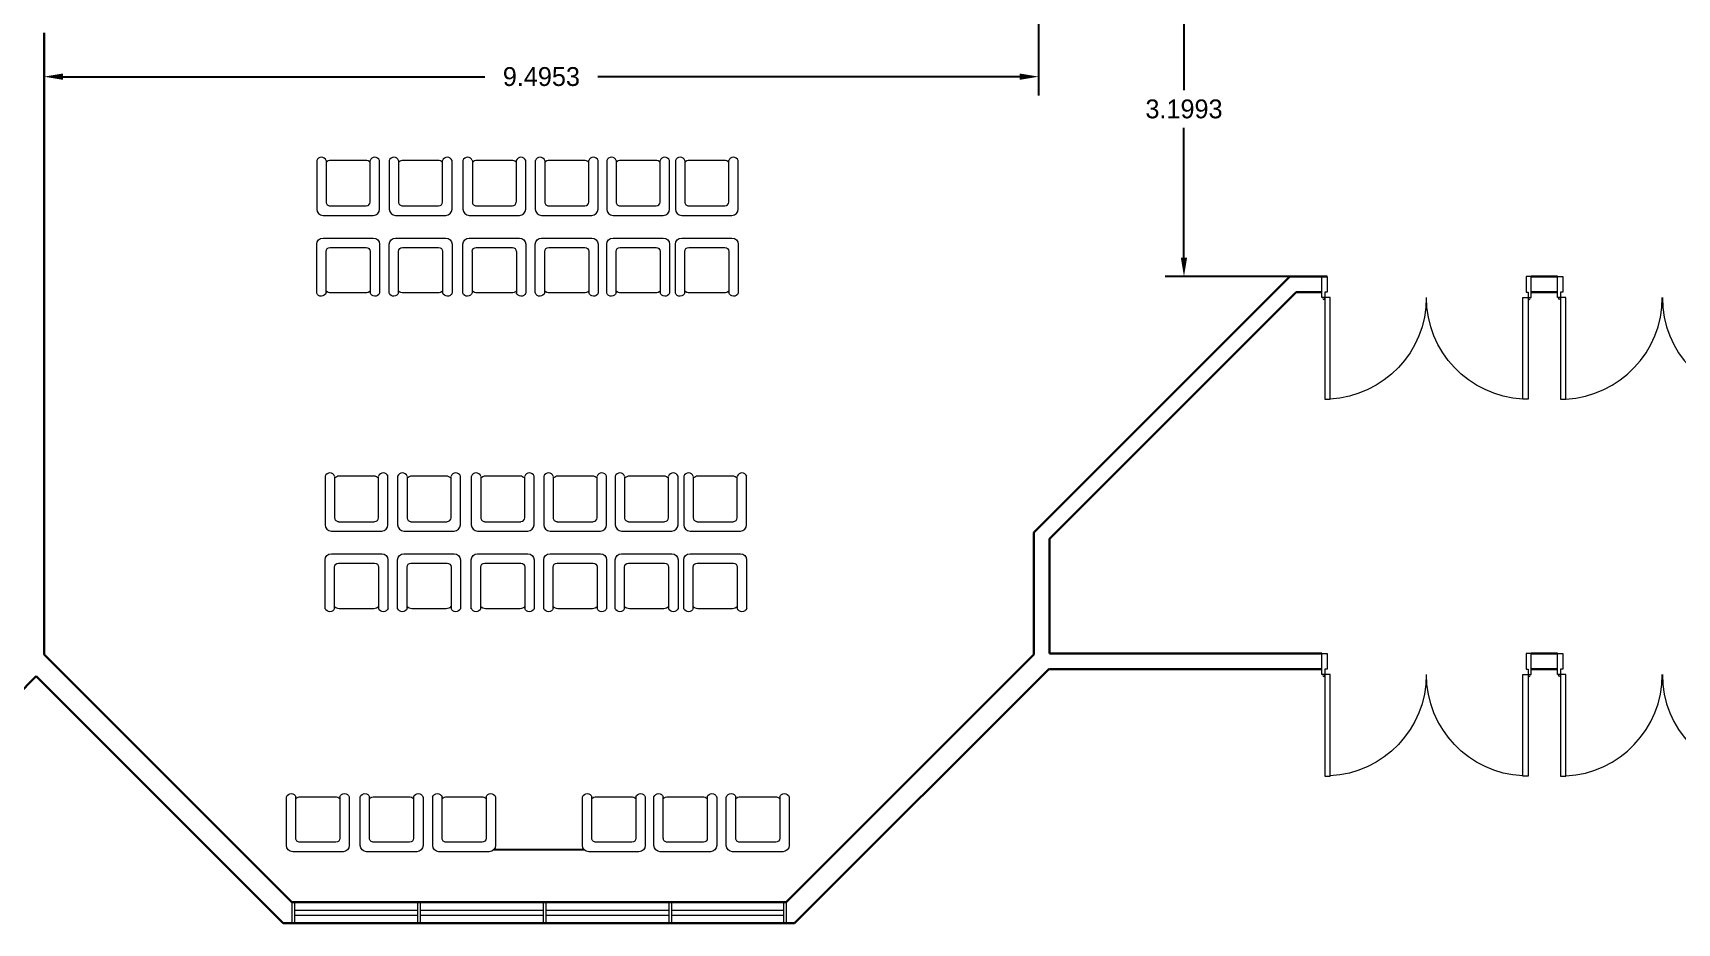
# Model space of a CAD drawing. Extents: x -3700 to 3801, y 313 to 399.
# Drawn here: x 17.37 to 33.07, y 329.3 to 337.8 of the extents above; entities that cross this region are included whole.
import ezdxf

# ---------------------------------------------------------------- set-up
doc = ezdxf.new("R2010")
doc.units = 0
doc.header["$LTSCALE"] = 0.15
doc.layers.get('Defpoints').update_dxf_attribs({"color": 252})
for name, color, linetype in [('0 sockets', 252, 'Continuous'), ('0 sound', 252, 'Continuous'), ('C1', 252, 'Continuous')]:
    doc.layers.add(name, color=color, linetype=linetype)
for name, color, linetype, lineweight in [('anal', 252, 'Continuous', 20), ('DOOR', 252, 'Continuous', 20), ('FUR', 252, 'Continuous', 9), ('wall', 252, 'Continuous', 30)]:
    doc.layers.add(name, color=color, linetype=linetype, lineweight=lineweight)
doc.dimstyles.get("Standard").update_dxf_attribs({"dimtxt": 0.18, "dimasz": 0.18, "dimexe": 0.18, "dimexo": 0.0625, "dimgap": 0.09, "dimtad": 0, "dimtih": 1, "dimtoh": 1, "dimdec": 4, "dimzin": 0, "dimdsep": 46, "dimtxsty": 'Standard', "dimcen": 0.09, "dimadec": 0, "dimazin": 0, "dimtfac": 1, "dimtdec": 4, "dimtofl": 0, "dimtmove": 0, "dimatfit": 3, "dimfxl": 1, "dimtolj": 1, "dimtzin": 0, "dimarcsym": 0})

# ---------------------------------------------------------------- blocks, each defined once
blk = doc.blocks.new('D200')
at = {"layer": 'DOOR'}
for points in [[(0.03, 0.2), (0.03, 1.17), (0.08, 1.17), (0.08, 0.2)], [(1.97, 0.2), (1.97, 1.17), (1.92, 1.17), (1.92, 0.2)], [(0.03, 0.2), (0, 0.2), (0, 0), (0.05, 0), (0.05, 0.15), (0.03, 0.15)], [(1.97, 0.2), (2, 0.2), (2, 0), (1.95, 0), (1.95, 0.15), (1.97, 0.15)]]:
    blk.add_lwpolyline(points, close=True, dxfattribs=at)
for centre in [(0.02, 0.21), (1.98, 0.21)]:
    blk.add_circle(centre, 0.01, dxfattribs=at)
for centre, start, end in [((0.027, 0.2), 0, 87.0492), ((1.97, 0.2), 92.9508, 180)]:
    blk.add_arc(centre, 0.971, start, end, dxfattribs=at)
blk = doc.blocks.new('ARCH')
at = {"layer": 'anal'}
for p, q in [((19.841, 329.5), (19.841, 329.3)), ((19.866, 329.5), (19.866, 329.3)), ((19.866, 329.425), (21.037, 329.425)), ((19.866, 329.425), (21.037, 329.425)), ((21.041, 329.5), (21.041, 329.3)), ((21.066, 329.5), (21.066, 329.3)), ((21.066, 329.425), (22.237, 329.425)), ((21.066, 329.425), (22.237, 329.425)), ((22.241, 329.5), (22.241, 329.3)), ((22.266, 329.5), (22.266, 329.3)), ((22.266, 329.425), (23.437, 329.425)), ((22.266, 329.425), (23.437, 329.425)), ((23.441, 329.5), (23.441, 329.3)), ((23.466, 329.5), (23.466, 329.3)), ((23.466, 329.425), (24.534, 329.425)), ((24.534, 329.5), (24.534, 329.3)), ((24.559, 329.5), (24.559, 329.3)), ((19.866, 329.375), (21.037, 329.375)), ((19.866, 329.375), (21.037, 329.375)), ((21.066, 329.375), (22.237, 329.375)), ((21.066, 329.375), (22.237, 329.375)), ((22.266, 329.375), (23.437, 329.375)), ((22.266, 329.375), (23.437, 329.375)), ((23.466, 329.375), (24.534, 329.375))]:
    blk.add_line(p, q, dxfattribs=at)
at = {"layer": 'C1'}
blk.add_line((22.633, 330), (21.767, 330), dxfattribs=at)
at = {"layer": 'FUR'}
for p, q in [((20.078, 336.584), (20.078, 336.119)), ((20.168, 336.582), (20.168, 336.187)), ((20.543, 336.584), (20.213, 336.584)), ((20.588, 336.187), (20.588, 336.582)), ((20.678, 336.119), (20.678, 336.584)), ((20.77, 336.584), (20.77, 336.119)), ((20.86, 336.582), (20.86, 336.187)), ((21.235, 336.584), (20.905, 336.584)), ((21.28, 336.187), (21.28, 336.582)), ((21.37, 336.119), (21.37, 336.584)), ((21.474, 336.584), (21.474, 336.119)), ((21.564, 336.582), (21.564, 336.187)), ((21.939, 336.584), (21.609, 336.584)), ((21.984, 336.187), (21.984, 336.582)), ((22.074, 336.119), (22.074, 336.584)), ((22.165, 336.584), (22.165, 336.119)), ((22.255, 336.582), (22.255, 336.187)), ((22.63, 336.584), (22.3, 336.584)), ((22.675, 336.187), (22.675, 336.582)), ((22.765, 336.119), (22.765, 336.584)), ((22.847, 336.584), (22.847, 336.119)), ((22.937, 336.582), (22.937, 336.187)), ((23.312, 336.584), (22.982, 336.584)), ((23.357, 336.187), (23.357, 336.582)), ((23.447, 336.119), (23.447, 336.584)), ((23.503, 336.584), (23.503, 336.119)), ((23.593, 336.582), (23.593, 336.187)), ((23.968, 336.584), (23.638, 336.584)), ((24.013, 336.187), (24.013, 336.582)), ((24.103, 336.119), (24.103, 336.584)), ((20.205, 336.149), (20.55, 336.149)), ((20.897, 336.149), (21.242, 336.149)), ((21.601, 336.149), (21.946, 336.149)), ((22.293, 336.149), (22.638, 336.149)), ((22.974, 336.149), (23.319, 336.149)), ((23.63, 336.149), (23.975, 336.149)), ((20.138, 336.059), (20.618, 336.059)), ((20.83, 336.059), (21.31, 336.059)), ((21.534, 336.059), (22.014, 336.059)), ((22.225, 336.059), (22.705, 336.059)), ((22.907, 336.059), (23.387, 336.059)), ((23.563, 336.059), (24.043, 336.059)), ((20.138, 335.843), (20.618, 335.843)), ((20.83, 335.843), (21.31, 335.843)), ((21.534, 335.843), (22.014, 335.843)), ((22.225, 335.843), (22.705, 335.843)), ((22.907, 335.843), (23.387, 335.843)), ((23.563, 335.843), (24.043, 335.843)), ((20.078, 335.318), (20.078, 335.783)), ((20.168, 335.32), (20.168, 335.715)), ((20.205, 335.753), (20.55, 335.753)), ((20.588, 335.715), (20.588, 335.32)), ((20.678, 335.783), (20.678, 335.318)), ((20.77, 335.318), (20.77, 335.783)), ((20.86, 335.32), (20.86, 335.715)), ((20.897, 335.753), (21.242, 335.753)), ((21.28, 335.715), (21.28, 335.32)), ((21.37, 335.783), (21.37, 335.318)), ((21.474, 335.318), (21.474, 335.783)), ((21.564, 335.32), (21.564, 335.715)), ((21.601, 335.753), (21.946, 335.753)), ((21.984, 335.715), (21.984, 335.32)), ((22.074, 335.783), (22.074, 335.318)), ((22.165, 335.318), (22.165, 335.783)), ((22.255, 335.32), (22.255, 335.715)), ((22.293, 335.753), (22.638, 335.753)), ((22.675, 335.715), (22.675, 335.32)), ((22.765, 335.783), (22.765, 335.318)), ((22.847, 335.318), (22.847, 335.783)), ((22.937, 335.32), (22.937, 335.715)), ((22.974, 335.753), (23.319, 335.753)), ((23.357, 335.715), (23.357, 335.32)), ((23.447, 335.783), (23.447, 335.318)), ((23.503, 335.318), (23.503, 335.783)), ((23.593, 335.32), (23.593, 335.715)), ((23.63, 335.753), (23.975, 335.753)), ((24.013, 335.715), (24.013, 335.32)), ((24.103, 335.783), (24.103, 335.318)), ((20.543, 335.318), (20.213, 335.318)), ((21.235, 335.318), (20.905, 335.318)), ((21.939, 335.318), (21.609, 335.318)), ((22.63, 335.318), (22.3, 335.318)), ((23.312, 335.318), (22.982, 335.318)), ((23.968, 335.318), (23.638, 335.318)), ((20.158, 333.569), (20.158, 333.104)), ((20.248, 333.567), (20.248, 333.172)), ((20.623, 333.569), (20.293, 333.569)), ((20.668, 333.172), (20.668, 333.567)), ((20.758, 333.104), (20.758, 333.569)), ((20.85, 333.569), (20.85, 333.104)), ((20.94, 333.567), (20.94, 333.172)), ((21.315, 333.569), (20.985, 333.569)), ((21.36, 333.172), (21.36, 333.567)), ((21.45, 333.104), (21.45, 333.569)), ((21.554, 333.569), (21.554, 333.104)), ((21.644, 333.567), (21.644, 333.172)), ((22.019, 333.569), (21.689, 333.569)), ((22.064, 333.172), (22.064, 333.567)), ((22.154, 333.104), (22.154, 333.569)), ((22.246, 333.569), (22.246, 333.104)), ((22.336, 333.567), (22.336, 333.172)), ((22.711, 333.569), (22.381, 333.569)), ((22.756, 333.172), (22.756, 333.567)), ((22.846, 333.104), (22.846, 333.569)), ((22.928, 333.569), (22.928, 333.104)), ((23.018, 333.567), (23.018, 333.172)), ((23.393, 333.569), (23.063, 333.569)), ((23.438, 333.172), (23.438, 333.567)), ((23.528, 333.104), (23.528, 333.569)), ((23.583, 333.569), (23.583, 333.104)), ((23.673, 333.567), (23.673, 333.172)), ((24.048, 333.569), (23.718, 333.569)), ((24.093, 333.172), (24.093, 333.567)), ((24.183, 333.104), (24.183, 333.569)), ((20.218, 333.044), (20.698, 333.044)), ((20.286, 333.134), (20.631, 333.134)), ((20.91, 333.044), (21.39, 333.044)), ((20.978, 333.134), (21.323, 333.134)), ((21.614, 333.044), (22.094, 333.044)), ((21.682, 333.134), (22.027, 333.134)), ((22.306, 333.044), (22.786, 333.044)), ((22.373, 333.134), (22.718, 333.134)), ((22.988, 333.044), (23.468, 333.044)), ((23.055, 333.134), (23.4, 333.134)), ((23.643, 333.044), (24.123, 333.044)), ((23.711, 333.134), (24.056, 333.134)), ((20.158, 332.303), (20.158, 332.768)), ((20.218, 332.828), (20.698, 332.828)), ((20.248, 332.305), (20.248, 332.701)), ((20.286, 332.738), (20.631, 332.738)), ((20.668, 332.701), (20.668, 332.305)), ((20.758, 332.768), (20.758, 332.303)), ((20.85, 332.303), (20.85, 332.768)), ((20.91, 332.828), (21.39, 332.828)), ((20.94, 332.305), (20.94, 332.701)), ((20.978, 332.738), (21.323, 332.738)), ((21.36, 332.701), (21.36, 332.305)), ((21.45, 332.768), (21.45, 332.303)), ((21.554, 332.303), (21.554, 332.768)), ((21.614, 332.828), (22.094, 332.828)), ((21.644, 332.305), (21.644, 332.701)), ((21.682, 332.738), (22.027, 332.738)), ((22.064, 332.701), (22.064, 332.305)), ((22.154, 332.768), (22.154, 332.303)), ((22.246, 332.303), (22.246, 332.768)), ((22.306, 332.828), (22.786, 332.828)), ((22.336, 332.305), (22.336, 332.701)), ((22.373, 332.738), (22.718, 332.738)), ((22.756, 332.701), (22.756, 332.305)), ((22.846, 332.768), (22.846, 332.303)), ((22.928, 332.303), (22.928, 332.768)), ((22.988, 332.828), (23.468, 332.828)), ((23.018, 332.305), (23.018, 332.701)), ((23.055, 332.738), (23.4, 332.738)), ((23.438, 332.701), (23.438, 332.305)), ((23.528, 332.768), (23.528, 332.303)), ((23.583, 332.303), (23.583, 332.768)), ((23.643, 332.828), (24.123, 332.828)), ((23.673, 332.305), (23.673, 332.701)), ((23.711, 332.738), (24.056, 332.738)), ((24.093, 332.701), (24.093, 332.305)), ((24.183, 332.768), (24.183, 332.303)), ((20.623, 332.303), (20.293, 332.303)), ((21.315, 332.303), (20.985, 332.303)), ((22.019, 332.303), (21.689, 332.303)), ((22.711, 332.303), (22.381, 332.303)), ((23.393, 332.303), (23.063, 332.303)), ((24.048, 332.303), (23.718, 332.303)), ((19.789, 330.042), (19.789, 330.507)), ((19.879, 330.11), (19.879, 330.505)), ((19.924, 330.507), (20.254, 330.507)), ((20.299, 330.505), (20.299, 330.11)), ((20.389, 330.507), (20.389, 330.042)), ((20.493, 330.042), (20.493, 330.507)), ((20.583, 330.11), (20.583, 330.505)), ((20.628, 330.507), (20.958, 330.507)), ((21.003, 330.505), (21.003, 330.11)), ((21.093, 330.507), (21.093, 330.042)), ((21.185, 330.042), (21.185, 330.507)), ((21.275, 330.11), (21.275, 330.505)), ((21.32, 330.507), (21.65, 330.507)), ((21.695, 330.505), (21.695, 330.11)), ((21.785, 330.507), (21.785, 330.042)), ((22.615, 330.042), (22.615, 330.507)), ((22.705, 330.11), (22.705, 330.505)), ((22.75, 330.507), (23.08, 330.507)), ((23.125, 330.505), (23.125, 330.11)), ((23.215, 330.507), (23.215, 330.042)), ((23.297, 330.042), (23.297, 330.507)), ((23.387, 330.11), (23.387, 330.505)), ((23.432, 330.507), (23.762, 330.507)), ((23.807, 330.505), (23.807, 330.11)), ((23.897, 330.507), (23.897, 330.042)), ((23.989, 330.042), (23.989, 330.507)), ((24.079, 330.11), (24.079, 330.505)), ((24.124, 330.507), (24.454, 330.507)), ((24.499, 330.505), (24.499, 330.11)), ((24.589, 330.507), (24.589, 330.042)), ((20.261, 330.072), (19.916, 330.072)), ((20.965, 330.072), (20.62, 330.072)), ((21.657, 330.072), (21.312, 330.072)), ((23.088, 330.072), (22.743, 330.072)), ((23.77, 330.072), (23.425, 330.072)), ((24.461, 330.072), (24.116, 330.072)), ((20.329, 329.982), (19.849, 329.982)), ((21.033, 329.982), (20.553, 329.982)), ((21.725, 329.982), (21.245, 329.982)), ((23.155, 329.982), (22.675, 329.982)), ((23.837, 329.982), (23.357, 329.982)), ((24.529, 329.982), (24.049, 329.982))]:
    blk.add_line(p, q, dxfattribs=at)
for centre, major_axis, start_param, end_param in [((20.122, 336.567), (-0.0339, 0.0339), 4.256093, 6.69338), ((20.633, 336.567), (0.0339, 0.0339), 5.87299, 8.310278), ((20.814, 336.567), (-0.0339, 0.0339), 4.256093, 6.69338), ((21.325, 336.567), (0.0339, 0.0339), 5.87299, 8.310278), ((21.518, 336.567), (-0.0339, 0.0339), 4.256093, 6.69338), ((22.029, 336.567), (0.0339, 0.0339), 5.87299, 8.310278), ((22.21, 336.567), (-0.0339, 0.0339), 4.256093, 6.69338), ((22.721, 336.567), (0.0339, 0.0339), 5.87299, 8.310278), ((22.892, 336.567), (-0.0339, 0.0339), 4.256093, 6.69338), ((23.402, 336.567), (0.0339, 0.0339), 5.87299, 8.310278), ((23.547, 336.567), (-0.0339, 0.0339), 4.256093, 6.69338), ((24.058, 336.567), (0.0339, 0.0339), 5.87299, 8.310278), ((20.213, 336.524), (-0.0424, 0.0424), -0.785398, 0.062664), ((20.543, 336.524), (0.0424, 0.0424), 6.220521, 7.068583), ((20.905, 336.524), (-0.0424, 0.0424), -0.785398, 0.062664), ((21.235, 336.524), (0.0424, 0.0424), 6.220521, 7.068583), ((21.609, 336.524), (-0.0424, 0.0424), -0.785398, 0.062664), ((21.939, 336.524), (0.0424, 0.0424), 6.220521, 7.068583), ((22.3, 336.524), (-0.0424, 0.0424), -0.785398, 0.062664), ((22.63, 336.524), (0.0424, 0.0424), 6.220521, 7.068583), ((22.982, 336.524), (-0.0424, 0.0424), -0.785398, 0.062664), ((23.312, 336.524), (0.0424, 0.0424), 6.220521, 7.068583), ((23.638, 336.524), (-0.0424, 0.0424), -0.785398, 0.062664), ((23.968, 336.524), (0.0424, 0.0424), 6.220521, 7.068583), ((20.205, 336.187), (0.0265, 0.0265), 2.356194, 3.926991), ((20.55, 336.187), (0.0265, 0.0265), 3.926991, 5.497787), ((20.897, 336.187), (0.0265, 0.0265), 2.356194, 3.926991), ((21.242, 336.187), (0.0265, 0.0265), 3.926991, 5.497787), ((21.601, 336.187), (0.0265, 0.0265), 2.356194, 3.926991), ((21.946, 336.187), (0.0265, 0.0265), 3.926991, 5.497787), ((22.293, 336.187), (0.0265, 0.0265), 2.356194, 3.926991), ((22.638, 336.187), (0.0265, 0.0265), 3.926991, 5.497787), ((22.974, 336.187), (0.0265, 0.0265), 2.356194, 3.926991), ((23.319, 336.187), (0.0265, 0.0265), 3.926991, 5.497787), ((23.63, 336.187), (0.0265, 0.0265), 2.356194, 3.926991), ((23.975, 336.187), (0.0265, 0.0265), 3.926991, 5.497787), ((20.138, 336.119), (-0.0424, 0.0424), 0.785398, 2.356194), ((20.618, 336.119), (0.0424, 0.0424), 3.926991, 5.497787), ((20.83, 336.119), (-0.0424, 0.0424), 0.785398, 2.356194), ((21.31, 336.119), (0.0424, 0.0424), 3.926991, 5.497787), ((21.534, 336.119), (-0.0424, 0.0424), 0.785398, 2.356194), ((22.014, 336.119), (0.0424, 0.0424), 3.926991, 5.497787), ((22.225, 336.119), (-0.0424, 0.0424), 0.785398, 2.356194), ((22.705, 336.119), (0.0424, 0.0424), 3.926991, 5.497787), ((22.907, 336.119), (-0.0424, 0.0424), 0.785398, 2.356194), ((23.387, 336.119), (0.0424, 0.0424), 3.926991, 5.497787), ((23.563, 336.119), (-0.0424, 0.0424), 0.785398, 2.356194), ((24.043, 336.119), (0.0424, 0.0424), 3.926991, 5.497787), ((20.203, 333.552), (-0.0339, 0.0339), 4.256093, 6.69338), ((20.293, 333.509), (-0.0424, 0.0424), -0.785398, 0.062664), ((20.623, 333.509), (0.0424, 0.0424), 6.220521, 7.068583), ((20.714, 333.552), (0.0339, 0.0339), 5.87299, 8.310278), ((20.895, 333.552), (-0.0339, 0.0339), 4.256093, 6.69338), ((20.985, 333.509), (-0.0424, 0.0424), -0.785398, 0.062664), ((21.315, 333.509), (0.0424, 0.0424), 6.220521, 7.068583), ((21.406, 333.552), (0.0339, 0.0339), 5.87299, 8.310278), ((21.599, 333.552), (-0.0339, 0.0339), 4.256093, 6.69338), ((21.689, 333.509), (-0.0424, 0.0424), -0.785398, 0.062664), ((22.019, 333.509), (0.0424, 0.0424), 6.220521, 7.068583), ((22.109, 333.552), (0.0339, 0.0339), 5.87299, 8.310278), ((22.291, 333.552), (-0.0339, 0.0339), 4.256093, 6.69338), ((22.381, 333.509), (-0.0424, 0.0424), -0.785398, 0.062664), ((22.711, 333.509), (0.0424, 0.0424), 6.220521, 7.068583), ((22.801, 333.552), (0.0339, 0.0339), 5.87299, 8.310278), ((22.972, 333.552), (-0.0339, 0.0339), 4.256093, 6.69338), ((23.063, 333.509), (-0.0424, 0.0424), -0.785398, 0.062664), ((23.393, 333.509), (0.0424, 0.0424), 6.220521, 7.068583), ((23.483, 333.552), (0.0339, 0.0339), 5.87299, 8.310278), ((23.628, 333.552), (-0.0339, 0.0339), 4.256093, 6.69338), ((23.718, 333.509), (-0.0424, 0.0424), -0.785398, 0.062664), ((24.048, 333.509), (0.0424, 0.0424), 6.220521, 7.068583), ((24.139, 333.552), (0.0339, 0.0339), 5.87299, 8.310278), ((20.286, 333.172), (0.0265, 0.0265), 2.356194, 3.926991), ((20.631, 333.172), (0.0265, 0.0265), 3.926991, 5.497787), ((20.978, 333.172), (0.0265, 0.0265), 2.356194, 3.926991), ((21.323, 333.172), (0.0265, 0.0265), 3.926991, 5.497787), ((21.682, 333.172), (0.0265, 0.0265), 2.356194, 3.926991), ((22.027, 333.172), (0.0265, 0.0265), 3.926991, 5.497787), ((22.373, 333.172), (0.0265, 0.0265), 2.356194, 3.926991), ((22.718, 333.172), (0.0265, 0.0265), 3.926991, 5.497787), ((23.055, 333.172), (0.0265, 0.0265), 2.356194, 3.926991), ((23.4, 333.172), (0.0265, 0.0265), 3.926991, 5.497787), ((23.711, 333.172), (0.0265, 0.0265), 2.356194, 3.926991), ((24.056, 333.172), (0.0265, 0.0265), 3.926991, 5.497787), ((20.218, 333.104), (-0.0424, 0.0424), 0.785398, 2.356194), ((20.698, 333.104), (0.0424, 0.0424), 3.926991, 5.497787), ((20.91, 333.104), (-0.0424, 0.0424), 0.785398, 2.356194), ((21.39, 333.104), (0.0424, 0.0424), 3.926991, 5.497787), ((21.614, 333.104), (-0.0424, 0.0424), 0.785398, 2.356194), ((22.094, 333.104), (0.0424, 0.0424), 3.926991, 5.497787), ((22.306, 333.104), (-0.0424, 0.0424), 0.785398, 2.356194), ((22.786, 333.104), (0.0424, 0.0424), 3.926991, 5.497787), ((22.988, 333.104), (-0.0424, 0.0424), 0.785398, 2.356194), ((23.468, 333.104), (0.0424, 0.0424), 3.926991, 5.497787), ((23.643, 333.104), (-0.0424, 0.0424), 0.785398, 2.356194), ((24.123, 333.104), (0.0424, 0.0424), 3.926991, 5.497787)]:
    blk.add_ellipse(centre, major_axis=major_axis, ratio=1, start_param=start_param, end_param=end_param, dxfattribs=at)
at = {"layer": 'FUR', "extrusion": (0, 0, -1)}
for centre, major_axis, start_param, end_param in [((20.138, 335.783), (0.0424, 0.0424), 3.926991, 5.497787), ((20.618, 335.783), (-0.0424, 0.0424), 0.785398, 2.356194), ((20.83, 335.783), (0.0424, 0.0424), 3.926991, 5.497787), ((21.31, 335.783), (-0.0424, 0.0424), 0.785398, 2.356194), ((21.534, 335.783), (0.0424, 0.0424), 3.926991, 5.497787), ((22.014, 335.783), (-0.0424, 0.0424), 0.785398, 2.356194), ((22.225, 335.783), (0.0424, 0.0424), 3.926991, 5.497787), ((22.705, 335.783), (-0.0424, 0.0424), 0.785398, 2.356194), ((22.907, 335.783), (0.0424, 0.0424), 3.926991, 5.497787), ((23.387, 335.783), (-0.0424, 0.0424), 0.785398, 2.356194), ((23.563, 335.783), (0.0424, 0.0424), 3.926991, 5.497787), ((24.043, 335.783), (-0.0424, 0.0424), 0.785398, 2.356194), ((20.205, 335.715), (0.0265, 0.0265), 3.926991, 5.497787), ((20.55, 335.715), (0.0265, 0.0265), -0.785398, 0.785398), ((20.897, 335.715), (0.0265, 0.0265), 3.926991, 5.497787), ((21.242, 335.715), (0.0265, 0.0265), -0.785398, 0.785398), ((21.601, 335.715), (0.0265, 0.0265), 3.926991, 5.497787), ((21.946, 335.715), (0.0265, 0.0265), -0.785398, 0.785398), ((22.293, 335.715), (0.0265, 0.0265), 3.926991, 5.497787), ((22.638, 335.715), (0.0265, 0.0265), -0.785398, 0.785398), ((22.974, 335.715), (0.0265, 0.0265), 3.926991, 5.497787), ((23.319, 335.715), (0.0265, 0.0265), -0.785398, 0.785398), ((23.63, 335.715), (0.0265, 0.0265), 3.926991, 5.497787), ((23.975, 335.715), (0.0265, 0.0265), -0.785398, 0.785398), ((20.122, 335.335), (0.0339, 0.0339), 1.1145, 3.551788), ((20.213, 335.378), (0.0424, 0.0424), 2.356194, 3.204257), ((20.543, 335.378), (-0.0424, 0.0424), 3.078929, 3.926991), ((20.633, 335.335), (-0.0339, 0.0339), 2.731397, 5.168685), ((20.814, 335.335), (0.0339, 0.0339), 1.1145, 3.551788), ((20.905, 335.378), (0.0424, 0.0424), 2.356194, 3.204257), ((21.235, 335.378), (-0.0424, 0.0424), 3.078929, 3.926991), ((21.325, 335.335), (-0.0339, 0.0339), 2.731397, 5.168685), ((21.518, 335.335), (0.0339, 0.0339), 1.1145, 3.551788), ((21.609, 335.378), (0.0424, 0.0424), 2.356194, 3.204257), ((21.939, 335.378), (-0.0424, 0.0424), 3.078929, 3.926991), ((22.029, 335.335), (-0.0339, 0.0339), 2.731397, 5.168685), ((22.21, 335.335), (0.0339, 0.0339), 1.1145, 3.551788), ((22.3, 335.378), (0.0424, 0.0424), 2.356194, 3.204257), ((22.63, 335.378), (-0.0424, 0.0424), 3.078929, 3.926991), ((22.721, 335.335), (-0.0339, 0.0339), 2.731397, 5.168685), ((22.892, 335.335), (0.0339, 0.0339), 1.1145, 3.551788), ((22.982, 335.378), (0.0424, 0.0424), 2.356194, 3.204257), ((23.312, 335.378), (-0.0424, 0.0424), 3.078929, 3.926991), ((23.402, 335.335), (-0.0339, 0.0339), 2.731397, 5.168685), ((23.547, 335.335), (0.0339, 0.0339), 1.1145, 3.551788), ((23.638, 335.378), (0.0424, 0.0424), 2.356194, 3.204257), ((23.968, 335.378), (-0.0424, 0.0424), 3.078929, 3.926991), ((24.058, 335.335), (-0.0339, 0.0339), 2.731397, 5.168685), ((20.218, 332.768), (0.0424, 0.0424), 3.926991, 5.497787), ((20.286, 332.701), (0.0265, 0.0265), 3.926991, 5.497787), ((20.631, 332.701), (0.0265, 0.0265), -0.785398, 0.785398), ((20.698, 332.768), (-0.0424, 0.0424), 0.785398, 2.356194), ((20.91, 332.768), (0.0424, 0.0424), 3.926991, 5.497787), ((20.978, 332.701), (0.0265, 0.0265), 3.926991, 5.497787), ((21.323, 332.701), (0.0265, 0.0265), -0.785398, 0.785398), ((21.39, 332.768), (-0.0424, 0.0424), 0.785398, 2.356194), ((21.614, 332.768), (0.0424, 0.0424), 3.926991, 5.497787), ((21.682, 332.701), (0.0265, 0.0265), 3.926991, 5.497787), ((22.027, 332.701), (0.0265, 0.0265), -0.785398, 0.785398), ((22.094, 332.768), (-0.0424, 0.0424), 0.785398, 2.356194), ((22.306, 332.768), (0.0424, 0.0424), 3.926991, 5.497787), ((22.373, 332.701), (0.0265, 0.0265), 3.926991, 5.497787), ((22.718, 332.701), (0.0265, 0.0265), -0.785398, 0.785398), ((22.786, 332.768), (-0.0424, 0.0424), 0.785398, 2.356194), ((22.988, 332.768), (0.0424, 0.0424), 3.926991, 5.497787), ((23.055, 332.701), (0.0265, 0.0265), 3.926991, 5.497787), ((23.4, 332.701), (0.0265, 0.0265), -0.785398, 0.785398), ((23.468, 332.768), (-0.0424, 0.0424), 0.785398, 2.356194), ((23.643, 332.768), (0.0424, 0.0424), 3.926991, 5.497787), ((23.711, 332.701), (0.0265, 0.0265), 3.926991, 5.497787), ((24.056, 332.701), (0.0265, 0.0265), -0.785398, 0.785398), ((24.123, 332.768), (-0.0424, 0.0424), 0.785398, 2.356194), ((20.203, 332.321), (0.0339, 0.0339), 1.1145, 3.551788), ((20.293, 332.363), (0.0424, 0.0424), 2.356194, 3.204257), ((20.623, 332.363), (-0.0424, 0.0424), 3.078929, 3.926991), ((20.714, 332.321), (-0.0339, 0.0339), 2.731397, 5.168685), ((20.895, 332.321), (0.0339, 0.0339), 1.1145, 3.551788), ((20.985, 332.363), (0.0424, 0.0424), 2.356194, 3.204257), ((21.315, 332.363), (-0.0424, 0.0424), 3.078929, 3.926991), ((21.406, 332.321), (-0.0339, 0.0339), 2.731397, 5.168685), ((21.599, 332.321), (0.0339, 0.0339), 1.1145, 3.551788), ((21.689, 332.363), (0.0424, 0.0424), 2.356194, 3.204257), ((22.019, 332.363), (-0.0424, 0.0424), 3.078929, 3.926991), ((22.109, 332.321), (-0.0339, 0.0339), 2.731397, 5.168685), ((22.291, 332.321), (0.0339, 0.0339), 1.1145, 3.551788), ((22.381, 332.363), (0.0424, 0.0424), 2.356194, 3.204257), ((22.711, 332.363), (-0.0424, 0.0424), 3.078929, 3.926991), ((22.801, 332.321), (-0.0339, 0.0339), 2.731397, 5.168685), ((22.972, 332.321), (0.0339, 0.0339), 1.1145, 3.551788), ((23.063, 332.363), (0.0424, 0.0424), 2.356194, 3.204257), ((23.393, 332.363), (-0.0424, 0.0424), 3.078929, 3.926991), ((23.483, 332.321), (-0.0339, 0.0339), 2.731397, 5.168685), ((23.628, 332.321), (0.0339, 0.0339), 1.1145, 3.551788), ((23.718, 332.363), (0.0424, 0.0424), 2.356194, 3.204257), ((24.048, 332.363), (-0.0424, 0.0424), 3.078929, 3.926991), ((24.139, 332.321), (-0.0339, 0.0339), 2.731397, 5.168685), ((19.834, 330.49), (-0.0339, 0.0339), 5.87299, 8.310278), ((19.924, 330.447), (-0.0424, 0.0424), 6.220521, 7.068583), ((20.254, 330.447), (0.0424, 0.0424), -0.785398, 0.062664), ((20.344, 330.49), (0.0339, 0.0339), 4.256093, 6.69338), ((20.537, 330.49), (-0.0339, 0.0339), 5.87299, 8.310278), ((20.628, 330.447), (-0.0424, 0.0424), 6.220521, 7.068583), ((20.958, 330.447), (0.0424, 0.0424), -0.785398, 0.062664), ((21.048, 330.49), (0.0339, 0.0339), 4.256093, 6.69338), ((21.229, 330.49), (-0.0339, 0.0339), 5.87299, 8.310278), ((21.32, 330.447), (-0.0424, 0.0424), 6.220521, 7.068583), ((21.65, 330.447), (0.0424, 0.0424), -0.785398, 0.062664), ((21.74, 330.49), (0.0339, 0.0339), 4.256093, 6.69338), ((22.66, 330.49), (-0.0339, 0.0339), 5.87299, 8.310278), ((22.75, 330.447), (-0.0424, 0.0424), 6.220521, 7.068583), ((23.08, 330.447), (0.0424, 0.0424), -0.785398, 0.062664), ((23.171, 330.49), (0.0339, 0.0339), 4.256093, 6.69338), ((23.342, 330.49), (-0.0339, 0.0339), 5.87299, 8.310278), ((23.432, 330.447), (-0.0424, 0.0424), 6.220521, 7.068583), ((23.762, 330.447), (0.0424, 0.0424), -0.785398, 0.062664), ((23.852, 330.49), (0.0339, 0.0339), 4.256093, 6.69338), ((24.034, 330.49), (-0.0339, 0.0339), 5.87299, 8.310278), ((24.124, 330.447), (-0.0424, 0.0424), 6.220521, 7.068583), ((24.454, 330.447), (0.0424, 0.0424), -0.785398, 0.062664), ((24.544, 330.49), (0.0339, 0.0339), 4.256093, 6.69338), ((19.849, 330.042), (-0.0424, 0.0424), 3.926991, 5.497787), ((19.916, 330.11), (0.0265, 0.0265), 2.356194, 3.926991), ((20.261, 330.11), (0.0265, 0.0265), 0.785398, 2.356194), ((20.329, 330.042), (0.0424, 0.0424), 0.785398, 2.356194), ((20.553, 330.042), (-0.0424, 0.0424), 3.926991, 5.497787), ((20.62, 330.11), (0.0265, 0.0265), 2.356194, 3.926991), ((20.965, 330.11), (0.0265, 0.0265), 0.785398, 2.356194), ((21.033, 330.042), (0.0424, 0.0424), 0.785398, 2.356194), ((21.245, 330.042), (-0.0424, 0.0424), 3.926991, 5.497787), ((21.312, 330.11), (0.0265, 0.0265), 2.356194, 3.926991), ((21.657, 330.11), (0.0265, 0.0265), 0.785398, 2.356194), ((21.725, 330.042), (0.0424, 0.0424), 0.785398, 2.356194), ((22.675, 330.042), (-0.0424, 0.0424), 3.926991, 5.497787), ((22.743, 330.11), (0.0265, 0.0265), 2.356194, 3.926991), ((23.088, 330.11), (0.0265, 0.0265), 0.785398, 2.356194), ((23.155, 330.042), (0.0424, 0.0424), 0.785398, 2.356194), ((23.357, 330.042), (-0.0424, 0.0424), 3.926991, 5.497787), ((23.425, 330.11), (0.0265, 0.0265), 2.356194, 3.926991), ((23.77, 330.11), (0.0265, 0.0265), 0.785398, 2.356194), ((23.837, 330.042), (0.0424, 0.0424), 0.785398, 2.356194), ((24.049, 330.042), (-0.0424, 0.0424), 3.926991, 5.497787), ((24.116, 330.11), (0.0265, 0.0265), 2.356194, 3.926991), ((24.461, 330.11), (0.0265, 0.0265), 0.785398, 2.356194), ((24.529, 330.042), (0.0424, 0.0424), 0.785398, 2.356194)]:
    blk.add_ellipse(centre, major_axis=major_axis, ratio=1, start_param=start_param, end_param=end_param, dxfattribs=at)
at = {"layer": 'wall'}
for p, q in [((17.475, 337.802), (17.475, 331.866)), ((29.369, 335.475), (26.925, 333.031)), ((29.725, 335.475), (29.369, 335.475)), ((31.925, 335.475), (31.675, 335.475)), ((29.431, 335.325), (27.075, 332.969)), ((29.675, 335.325), (29.431, 335.325)), ((31.925, 335.325), (31.675, 335.325)), ((26.925, 333.031), (26.925, 331.866)), ((27.075, 332.969), (27.075, 331.875)), ((19.841, 329.5), (17.475, 331.866)), ((26.925, 331.866), (24.559, 329.5)), ((29.675, 331.875), (27.075, 331.875)), ((31.925, 331.875), (31.675, 331.875)), ((17.4, 331.659), (15.041, 329.3)), ((19.759, 329.3), (17.4, 331.659)), ((27.071, 331.729), (24.641, 329.3)), ((29.675, 331.725), (27.075, 331.725)), ((31.925, 331.725), (31.675, 331.725)), ((24.559, 329.5), (19.841, 329.5)), ((24.641, 329.3), (19.759, 329.3))]:
    blk.add_line(p, q, dxfattribs=at)
at = {"layer": 'DOOR', "xscale": -1, "rotation": 180}
for p in [(29.675, 335.475), (29.675, 331.875)]:
    blk.add_blockref('D200', p, dxfattribs=at)
at = {"layer": 'DOOR', "rotation": 180}
for p in [(33.925, 335.475), (33.925, 331.875)]:
    blk.add_blockref('D200', p, dxfattribs=at)
blk = doc.blocks.new('*D223')
at = {"layer": '0 sound', "color": 0, "lineweight": -2, "transparency": 16777216}
for p, q in [((27.033, 338.674), (28.539, 338.674)), ((28.359, 338.494), (28.359, 337.255)), ((28.359, 335.655), (28.359, 336.895)), ((29.484, 335.475), (28.179, 335.475))]:
    blk.add_line(p, q, dxfattribs=at)
at = {"layer": '0 sound', "color": 0, "transparency": 16777216}
for points in [[(28.329, 338.494), (28.389, 338.494), (28.359, 338.674)], [(28.329, 335.655), (28.389, 335.655), (28.359, 335.475)]]:
    blk.add_solid(points, dxfattribs=at)
at = {"layer": 'Defpoints', "color": 0, "transparency": 16777216}
for p in [(26.97, 338.674), (28.359, 335.475), (29.547, 335.475)]:
    blk.add_point(p, dxfattribs=at)
at = {"layer": '0 sound', "color": 0, "transparency": 16777216, "insert": (28.359, 337.075), "char_height": 0.18, "attachment_point": 5}
blk.add_mtext('\\A1;3.1993', dxfattribs=at)
blk = doc.blocks.new('*D224')
at = {"layer": '0 sound', "color": 0, "lineweight": -2, "transparency": 16777216}
for p, q in [((26.97, 338.612), (26.97, 337.204)), ((17.475, 337.74), (17.475, 337.204)), ((17.655, 337.384), (21.683, 337.384)), ((26.79, 337.384), (22.763, 337.384))]:
    blk.add_line(p, q, dxfattribs=at)
at = {"layer": '0 sound', "color": 0, "transparency": 16777216}
for points in [[(17.655, 337.414), (17.655, 337.354), (17.475, 337.384)], [(26.79, 337.414), (26.79, 337.354), (26.97, 337.384)]]:
    blk.add_solid(points, dxfattribs=at)
at = {"layer": 'Defpoints', "color": 0, "transparency": 16777216}
for p in [(26.97, 338.674), (17.475, 337.802), (17.475, 337.384)]:
    blk.add_point(p, dxfattribs=at)
at = {"layer": '0 sound', "color": 0, "transparency": 16777216, "insert": (22.223, 337.384), "char_height": 0.18, "attachment_point": 5}
blk.add_mtext('\\A1;9.4953', dxfattribs=at)

msp = doc.modelspace()

# ---------------------------------------------------------------- block references
at = {"layer": '0 sockets', "color": 3}
msp.add_blockref('ARCH', (0, 0), dxfattribs=at)

# ---------------------------------------------------------------- dimensions: what is measured, and where the dimension line sits
at = {"layer": '0 sound', "color": 3}
dim = msp.add_linear_dim(base=(17.475, 337.38419), p1=(26.97029, 338.67427), p2=(17.475, 337.8022), dimstyle='Standard', dxfattribs=at)
dim.commit()
dim.dimension.update_dxf_attribs({"geometry": '*D224', "text_midpoint": (22.22265, 337.38419)})
dim = msp.add_linear_dim(base=(28.35906, 335.475), p1=(26.97029, 338.67427), p2=(29.54695, 335.475), angle=90, dimstyle='Standard', dxfattribs=at)
dim.commit()
dim.dimension.update_dxf_attribs({"geometry": '*D223', "text_midpoint": (28.35906, 337.07463)})

doc.saveas('drawing.dxf')
